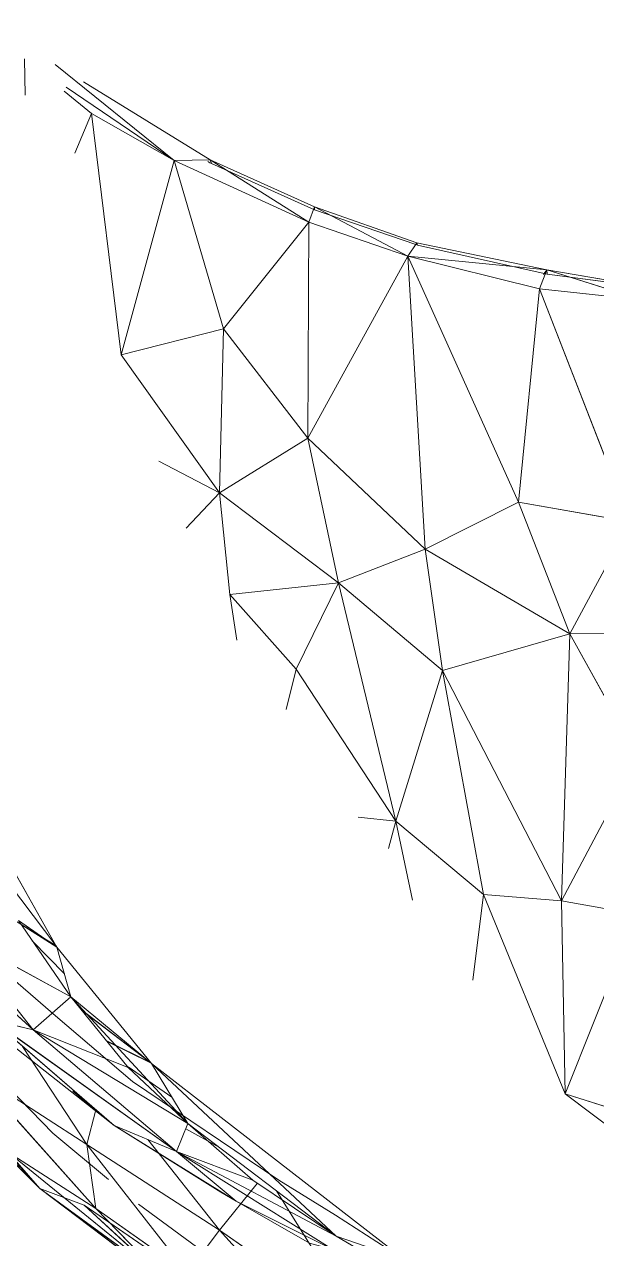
# Model space of a CAD drawing. Header units: inches. Extents: x -1767 to 184, y -1065 to 157.
# Drawn here: x -742.509 to -741.551, y -218.775 to -216.742 of the extents above; entities that cross this region are included whole.
import ezdxf

# ---------------------------------------------------------------- set-up
doc = ezdxf.new("R2010")
doc.units = ezdxf.units.IN
doc.header["$MEASUREMENT"] = 0
for name, color, linetype, lineweight in [('A-DETL-GENF', 92, 'Continuous', 9), ('E-LITE-EQPM', 33, 'Continuous', 9), ('G-IMPT', 8, 'Continuous', 9)]:
    doc.layers.add(name, color=color, linetype=linetype, lineweight=lineweight)

# ---------------------------------------------------------------- blocks, each defined once
blk = doc.blocks.new('flos_pendant16 - flos_pendant - 3D View - _3D__dwg_FLOS_AIM_Pendant_Lamps_dwg-2425-_3D_-5700993-FIRST FLOOR')
at = {"layer": 'G-IMPT'}
for p, q in [((-86.3898, -5.3441), (-86.6857, -4.8195)), ((-86.6784, -4.9624), (-86.3898, -5.3441)), ((-86.3898, -5.3441), (-86.6784, -4.9624)), ((-87.0706, -5.1385), (-86.4795, -5.6746)), ((-86.3898, -5.3441), (-86.5467, -5.248)), ((-86.5372, -5.2457), (-86.331, -5.5454)), ((-86.5372, -5.2457), (-86.3863, -5.35)), ((-86.5372, -5.2457), (-86.331, -5.5454)), ((-86.3863, -5.35), (-86.5264, -5.2614)), ((-86.4795, -5.6746), (-86.7736, -5.3034)), ((-86.331, -5.5454), (-86.7736, -5.3034)), ((-86.3567, -5.4546), (-86.4828, -5.3247)), ((-86.3567, -5.4546), (-86.4828, -5.3247)), ((-86.6774, -5.3721), (-86.3915, -5.6196)), ((-86.3898, -5.3441), (-86.3863, -5.35)), ((-86.3898, -5.3441), (-86.3863, -5.35)), ((-86.0148, -5.8065), (-86.3863, -5.35)), ((-86.331, -5.5454), (-86.3863, -5.35)), ((-86.4795, -5.6746), (-86.331, -5.5454)), ((-86.331, -5.5454), (-86.1056, -5.823)), ((-86.331, -5.5454), (-85.8719, -6.043)), ((-86.331, -5.5454), (-86.0148, -5.8065)), ((-86.0148, -5.8065), (-86.331, -5.5454)), ((-86.0891, -5.878), (-86.3915, -5.6196)), ((-86.0214, -5.8015), (-86.2899, -5.596)), ((-86.2888, -5.5974), (-86.0214, -5.8024)), ((-86.4795, -5.6746), (-86.6417, -5.6361)), ((-86.6417, -5.6361), (-86.1605, -6.0512)), ((-86.6417, -5.6361), (-85.9158, -6.1529)), ((-86.4795, -5.6746), (-86.1056, -5.823)), ((-86.4795, -5.6746), (-85.8719, -6.043)), ((-86.4795, -5.6746), (-85.9158, -6.1529)), ((-86.6252, -5.6856), (-86.1605, -6.0512)), ((-86.6252, -5.6856), (-86.1605, -6.0512)), ((-86.0214, -5.8015), (-86.1905, -5.7184)), ((-86.0214, -5.8033), (-86.1892, -5.72)), ((-85.9342, -5.9398), (-86.1056, -5.8198)), ((-86.1056, -5.8198), (-85.9342, -5.9398)), ((-86.0148, -5.8065), (-85.4668, -6.2319)), ((-85.8719, -6.043), (-86.0148, -5.8065)), ((-85.289, -6.4856), (-86.0148, -5.8065)), ((-86.1056, -5.823), (-85.8719, -6.043)), ((-86.1605, -6.0512), (-86.3229, -5.9161)), ((-86.0891, -5.878), (-85.5144, -6.2657)), ((-86.1605, -6.0512), (-85.7426, -6.3124)), ((-86.1605, -6.0512), (-85.9158, -6.1529)), ((-86.1605, -6.0512), (-85.6822, -6.3482)), ((-85.7426, -6.3124), (-86.1605, -6.0512)), ((-85.8719, -6.043), (-85.9158, -6.1529)), ((-85.8719, -6.043), (-85.6162, -6.2657)), ((-85.8719, -6.043), (-85.289, -6.4856)), ((-85.9158, -6.1529), (-85.6162, -6.2657)), ((-85.9158, -6.1529), (-85.289, -6.4856)), ((-85.9158, -6.1529), (-85.3028, -6.5379)), ((-85.9158, -6.1529), (-85.6822, -6.3482)), ((-85.0196, -6.5791), (-85.4668, -6.2319)), ((-85.6162, -6.2657), (-85.289, -6.4856)), ((-85.2918, -6.4031), (-85.5144, -6.2657)), ((-85.7426, -6.3124), (-85.6822, -6.3482)), ((-85.3935, -6.5131), (-85.6822, -6.3482)), ((-85.3028, -6.5379), (-85.6822, -6.3482)), ((-85.6822, -6.3482), (-85.3935, -6.5131)), ((-85.048, -6.5607), (-85.2918, -6.4031)), ((-85.289, -6.4856), (-84.9701, -6.6726)), ((-85.289, -6.4856), (-85.0196, -6.5791))]:
    blk.add_line(p, q, dxfattribs=at)
at = {"layer": 'G-IMPT', "flags": 128}
for points in [[(-86.0148, -5.8065), (-86.3863, -5.35), (-86.3898, -5.3441), (-86.6857, -4.8195), (-86.8974, -4.2697), (-86.9013, -4.274), (-86.9276, -4.3027)], [(-86.4795, -5.6746), (-87.0706, -5.1385), (-86.6417, -5.6361), (-87.2355, -5.0505)], [(-86.331, -5.5454), (-86.3863, -5.35), (-86.5372, -5.2457)], [(-86.4795, -5.6746), (-86.7736, -5.3034), (-86.331, -5.5454)], [(-86.1056, -5.823), (-86.4795, -5.6746), (-86.331, -5.5454)], [(-86.331, -5.5454), (-86.1056, -5.823), (-85.8719, -6.043)], [(-86.331, -5.5454), (-85.8719, -6.043), (-86.0148, -5.8065), (-85.289, -6.4856), (-85.8719, -6.043)], [(-86.6417, -5.6361), (-86.1605, -6.0512), (-86.3229, -5.9161)], [(-85.3935, -6.5131), (-85.3028, -6.5379), (-85.6822, -6.3482), (-85.9158, -6.1529), (-86.6417, -5.6361)], [(-85.8719, -6.043), (-86.4795, -5.6746), (-86.6417, -5.6361)], [(-85.8719, -6.043), (-85.9158, -6.1529), (-86.4795, -5.6746)], [(-86.0148, -5.8065), (-85.4668, -6.2319), (-85.0196, -6.5791), (-84.4065, -6.8458), (-83.8429, -7.0107), (-83.4505, -7.0754), (-83.359, -7.0905)], [(-85.7426, -6.3124), (-85.6822, -6.3482), (-86.1605, -6.0512), (-85.9158, -6.1529), (-85.3028, -6.5379)], [(-85.8719, -6.043), (-85.6162, -6.2657), (-85.289, -6.4856), (-84.9701, -6.6726), (-84.6237, -6.832), (-84.258, -6.9695), (-83.8209, -7.085), (-83.3315, -7.1702)], [(-85.289, -6.4856), (-85.9158, -6.1529), (-85.6162, -6.2657)], [(-85.289, -6.4856), (-85.0196, -6.5791), (-84.9701, -6.6726), (-84.258, -6.9695), (-84.4065, -6.8458), (-84.9701, -6.6726)]]:
    blk.add_lwpolyline(points, dxfattribs=at)
blk = doc.blocks.new('flos_pendant16 - flos_pendant - 3D View - _3D__dwg-5700992-FIRST FLOOR')
at = {"xscale": 0.426201584994806, "yscale": 0.426201584994806, "zscale": 0.426201584994806}
blk.add_blockref('flos_pendant16 - flos_pendant - 3D View - _3D__dwg_FLOS_AIM_Pendant_Lamps_dwg-2425-_3D_-5700993-FIRST FLOOR', (0.7054, -0.3763), dxfattribs=at)
blk = doc.blocks.new('flos_pendant16 - flos_pendant16 2-5682999-FIRST FLOOR')
blk.add_blockref('flos_pendant16 - flos_pendant - 3D View - _3D__dwg-5700992-FIRST FLOOR', (0, 0))
blk = doc.blocks.new('flos_pendant16 - flos_pendant - 3D View - _3D__dwg_FLOS_AIM_Pendant_Lamps_dwg-2425-_3D_-V18-FIRST FLOOR')
at = {"layer": 'G-IMPT'}
for p, q in [((-79.0893, 4.4979), (-79.4632, 4.9982)), ((-79.4632, 4.9982), (-79.0893, 4.4979)), ((-79.3265, 4.365), (-79.6144, 4.9433)), ((-79.0893, 4.4979), (-79.6144, 4.9433)), ((-78.9299, 4.7508), (-78.402, 4.2669)), ((-78.9299, 4.7508), (-78.5697, 4.3494)), ((-78.9464, 4.6518), (-79.0893, 4.4979)), ((-78.9464, 4.6518), (-79.0893, 4.4979)), ((-78.9464, 4.6518), (-78.6027, 4.113)), ((-78.9464, 4.6518), (-78.6137, 4.3659)), ((-78.6027, 4.113), (-78.9464, 4.6518)), ((-78.9332, 4.6547), (-78.5697, 4.3494)), ((-78.8584, 4.6711), (-78.6137, 4.3659)), ((-78.8584, 4.6711), (-78.402, 4.2669)), ((-78.8584, 4.6711), (-78.292, 4.113)), ((-78.7814, 4.3659), (-79.0563, 4.6106)), ((-79.2541, 4.3286), (-79.0893, 4.4979)), ((-79.0893, 4.4979), (-79.2541, 4.3286)), ((-78.6027, 4.113), (-79.0893, 4.4979)), ((-79.0893, 4.4979), (-78.8428, 4.1163)), ((-79.0893, 4.4979), (-78.6027, 4.113)), ((-80.8874, 4.4566), (-80.4915, 4.0937)), ((-80.4915, 4.0937), (-81.2393, 4.4126)), ((-78.6027, 4.113), (-78.6137, 4.3659)), ((-78.6137, 4.3659), (-78.1848, 3.783)), ((-78.6137, 4.3659), (-78.292, 4.113)), ((-78.6137, 4.3659), (-78.6027, 4.113)), ((-78.402, 4.2669), (-78.5697, 4.3494)), ((-78.4735, 4.0552), (-78.6738, 4.2573)), ((-77.9676, 3.7446), (-78.402, 4.2669)), ((-78.2866, 4.1124), (-78.402, 4.2669)), ((-78.402, 4.2669), (-78.292, 4.113)), ((-79.1195, 4.1741), (-78.9947, 4.0881)), ((-79.1195, 4.1741), (-78.9947, 4.0881)), ((-78.6027, 4.113), (-78.6506, 3.9801)), ((-78.6506, 3.9801), (-78.6027, 4.113)), ((-78.6027, 4.113), (-78.1848, 3.783)), ((-78.6027, 4.113), (-78.3878, 3.7054)), ((-78.6027, 4.113), (-78.1848, 3.783)), ((-78.3878, 3.7054), (-78.6027, 4.113)), ((-80.4915, 4.0937), (-80.8379, 3.4174)), ((-80.8379, 3.4174), (-80.4915, 4.0937)), ((-80.5492, 3.3377), (-80.4915, 4.0937)), ((-80.2468, 3.2827), (-80.4915, 4.0937)), ((-80.2468, 3.2827), (-80.4915, 4.0937)), ((-78.4735, 4.0552), (-78.0803, 3.5659)), ((-80.1727, 3.6144), (-80.2468, 3.2827)), ((-80.5492, 3.3377), (-80.8379, 3.4174)), ((-80.5492, 3.3377), (-80.8379, 3.4174)), ((-80.5492, 3.3377), (-80.9011, 2.8015)), ((-80.9011, 2.8015), (-80.5492, 3.3377)), ((-80.5492, 3.3377), (-80.6812, 2.2957)), ((-80.2468, 3.2827), (-80.5492, 3.3377)), ((-80.1698, 2.3919), (-80.5492, 3.3377)), ((-79.9306, 2.9638), (-80.2468, 3.2827)), ((-80.2468, 3.2827), (-80.1698, 2.3919)), ((-80.2468, 3.2827), (-80.1698, 2.3919)), ((-79.9306, 2.9638), (-79.967, 3.2788)), ((-79.8927, 3.0679), (-79.9306, 2.9638)), ((-79.9306, 2.9638), (-80.1698, 2.3919)), ((-79.9306, 2.9638), (-80.1698, 2.3919)), ((-79.7851, 2.9344), (-79.9306, 2.9638)), ((-79.5979, 2.3314), (-79.9306, 2.9638)), ((-79.9306, 2.9638), (-79.7959, 2.0097)), ((-79.7851, 2.9344), (-79.9306, 2.9638)), ((-79.9306, 2.9638), (-79.7959, 2.0097)), ((-80.6812, 2.2957), (-80.9011, 2.8015)), ((-79.544, 2.486), (-79.5979, 2.3314)), ((-79.5979, 2.3314), (-79.544, 2.486)), ((-80.1698, 2.3919), (-80.6812, 2.2957)), ((-79.7959, 2.0097), (-80.1698, 2.3919)), ((-80.1698, 2.3919), (-80.1478, 1.9108)), ((-80.1698, 2.3919), (-79.7959, 2.0097)), ((-80.6812, 2.2957), (-81.3602, 2.3562)), ((-80.6812, 2.2957), (-80.9588, 1.8805)), ((-80.6812, 2.2957), (-80.9588, 1.8805)), ((-80.1478, 1.9108), (-80.6812, 2.2957)), ((-80.53, 1.7623), (-80.6812, 2.2957)), ((-79.5979, 2.3314), (-79.7959, 2.0097)), ((-79.367, 2.0152), (-79.5979, 2.3314)), ((-79.367, 2.0152), (-79.5979, 2.3314)), ((-79.367, 2.0152), (-79.377, 2.1965)), ((-79.377, 2.1965), (-79.367, 2.0152)), ((-79.7959, 2.0097), (-80.1478, 1.9108)), ((-79.7959, 2.0097), (-80.1478, 1.9108)), ((-79.367, 2.0152), (-79.7959, 2.0097)), ((-79.367, 2.0152), (-79.7959, 2.0097)), ((-79.3643, 1.6138), (-79.7959, 2.0097)), ((-79.7299, 1.4324), (-79.7959, 2.0097)), ((-79.7959, 2.0097), (-79.7299, 1.4324)), ((-79.3643, 1.6138), (-79.367, 2.0152)), ((-79.3643, 1.6138), (-79.367, 2.0152)), ((-80.1478, 1.9108), (-80.53, 1.7623)), ((-80.189, 0.7588), (-80.1478, 1.9108)), ((-79.7299, 1.4324), (-80.1478, 1.9108)), ((-80.6922, 0.9348), (-80.9588, 1.8805)), ((-80.53, 1.7623), (-80.9588, 1.8805)), ((-80.6922, 0.9348), (-80.53, 1.7623)), ((-80.189, 0.7588), (-80.53, 1.7623)), ((-79.2217, 1.7398), (-79.3643, 1.6138)), ((-79.3643, 1.6138), (-79.7299, 1.4324)), ((-79.7299, 1.4324), (-79.3643, 1.6138)), ((-79.3643, 1.6138), (-79.4412, 0.9733)), ((-79.4412, 0.9733), (-79.3643, 1.6138)), ((-79.1394, 1.4666), (-79.3643, 1.6138)), ((-79.3643, 1.6138), (-79.0316, 1.0365)), ((-79.3643, 1.6138), (-79.0316, 1.0365)), ((-79.7299, 1.4324), (-80.189, 0.7588)), ((-79.7299, 1.4324), (-79.8151, 0.5884)), ((-79.7299, 1.4324), (-79.4412, 0.9733)), ((-79.4412, 0.9733), (-79.7299, 1.4324)), ((-80.6922, 0.9348), (-81.0881, 1.0172)), ((-81.0881, 1.0172), (-80.7279, 0.8633)), ((-79.4412, 0.9733), (-79.0316, 1.0365)), ((-79.0316, 1.0365), (-79.4412, 0.9733)), ((-79.312, 0.2969), (-79.0316, 1.0365)), ((-79.0068, 0.0825), (-79.0316, 1.0365)), ((-81.1405, 0.9763), (-80.7274, 0.8809)), ((-80.7279, 0.8633), (-81.1405, 0.9763)), ((-81.1405, 0.9763), (-80.7274, 0.8809)), ((-79.8151, 0.5884), (-79.4412, 0.9733)), ((-79.4412, 0.9733), (-79.312, 0.2969)), ((-80.6922, 0.9348), (-80.7279, 0.8633)), ((-80.189, 0.7588), (-80.6922, 0.9348)), ((-80.7279, 0.8633), (-80.7274, 0.8809)), ((-80.7279, 0.8633), (-80.7164, 0.8775)), ((-80.2303, 0.7093), (-80.7279, 0.8633)), ((-80.189, 0.7588), (-80.7279, 0.8633)), ((-80.189, 0.7588), (-80.7279, 0.8633)), ((-80.7274, 0.8809), (-80.7164, 0.8775)), ((-80.7164, 0.8775), (-80.7136, 0.8808)), ((-80.7164, 0.8775), (-80.2318, 0.7185)), ((-80.7164, 0.8775), (-80.2318, 0.7185)), ((-80.2303, 0.7093), (-80.2318, 0.7185)), ((-80.2318, 0.7185), (-80.2257, 0.7159)), ((-80.2318, 0.7185), (-80.2303, 0.7093)), ((-80.189, 0.7588), (-80.2303, 0.7093)), ((-80.2303, 0.7093), (-80.2257, 0.7159)), ((-80.2257, 0.7159), (-79.8417, 0.5423)), ((-80.2257, 0.7159), (-79.8417, 0.5423)), ((-79.8151, 0.5884), (-80.189, 0.7588)), ((-80.189, 0.7588), (-79.8426, 0.5306)), ((-79.8151, 0.5884), (-80.189, 0.7588)), ((-79.8426, 0.5306), (-80.2303, 0.7093)), ((-79.8151, 0.5884), (-79.8426, 0.5306)), ((-79.8151, 0.5884), (-79.312, 0.2969)), ((-79.8151, 0.5884), (-79.4522, 0.3079)), ((-79.312, 0.2969), (-79.8151, 0.5884)), ((-79.8151, 0.5884), (-79.4522, 0.3079)), ((-79.8426, 0.5306), (-79.8417, 0.5423)), ((-79.8417, 0.5423), (-79.8426, 0.5306)), ((-79.8426, 0.5306), (-79.4522, 0.3079)), ((-79.8417, 0.5423), (-79.4568, 0.3229)), ((-79.8417, 0.5423), (-79.4568, 0.3229)), ((-79.4522, 0.3079), (-79.4568, 0.3229)), ((-79.4568, 0.3229), (-79.4503, 0.3191)), ((-79.4568, 0.3229), (-79.4522, 0.3079)), ((-79.4522, 0.3079), (-78.9866, -0.0452)), ((-79.312, 0.2969), (-79.4522, 0.3079)), ((-79.312, 0.2969), (-79.4522, 0.3079)), ((-79.4503, 0.3191), (-79.4428, 0.3135)), ((-78.917, -0.0306), (-79.312, 0.2969)), ((-79.0068, 0.0825), (-79.312, 0.2969)), ((-79.312, 0.2969), (-78.8831, -0.1237)), ((-79.0068, 0.0825), (-79.312, 0.2969)), ((-78.8831, -0.1237), (-79.312, 0.2969)), ((-78.9264, 0.2311), (-79.0068, 0.0825)), ((-78.9072, -0.016), (-79.0068, 0.0825)), ((-78.9072, -0.016), (-79.0068, 0.0825)), ((-78.7537, -0.014), (-78.7649, -0.1567)), ((-78.7537, -0.014), (-78.7649, -0.1567))]:
    blk.add_line(p, q, dxfattribs=at)
at = {"layer": 'G-IMPT', "flags": 128}
for points in [[(-80.2165, 5.5371), (-80.0323, 5.5014), (-79.8866, 5.4299), (-79.4412, 5.1385), (-79.5759, 5.1632), (-78.9464, 4.6518), (-78.6137, 4.3659)], [(-79.4632, 4.9982), (-79.5759, 5.1632), (-78.8584, 4.6711), (-78.292, 4.113), (-78.0171, 3.7473)], [(-78.6137, 4.3659), (-78.8584, 4.6711), (-79.4412, 5.1385), (-79.1773, 4.9625)], [(-80.8379, 3.4174), (-81.2393, 4.4126), (-80.8874, 4.4566), (-80.4915, 4.0937), (-81.2393, 4.4126), (-81.4427, 4.9213), (-80.8874, 4.4566)], [(-79.8939, 4.8023), (-79.6144, 4.9433), (-79.3265, 4.365)], [(-78.8428, 4.1163), (-79.0893, 4.4979), (-79.6144, 4.9433)], [(-77.9676, 3.7446), (-78.402, 4.2669), (-78.9299, 4.7508), (-78.5697, 4.3494), (-78.9332, 4.6547)], [(-78.292, 4.113), (-78.402, 4.2669), (-78.8584, 4.6711), (-78.9464, 4.6518)], [(-78.0171, 3.7473), (-77.6542, 3.2689), (-77.9676, 3.7446), (-78.292, 4.113), (-78.6137, 4.3659), (-78.1848, 3.783)], [(-78.5697, 4.3494), (-78.402, 4.2669), (-78.2866, 4.1124)], [(-80.1478, 1.9108), (-80.6812, 2.2957), (-80.5492, 3.3377), (-80.4915, 4.0937)], [(-80.1727, 3.6144), (-80.2468, 3.2827), (-79.9306, 2.9638), (-79.5979, 2.3314)], [(-80.53, 1.7623), (-80.6812, 2.2957), (-81.3602, 2.3562), (-80.9011, 2.8015), (-81.4207, 3.3542)], [(-80.1698, 2.3919), (-80.5492, 3.3377), (-80.2468, 3.2827)], [(-79.967, 3.2788), (-79.9306, 2.9638), (-79.8927, 3.0679)], [(-80.1698, 2.3919), (-80.6812, 2.2957), (-80.9011, 2.8015)], [(-79.7299, 1.4324), (-80.1478, 1.9108), (-80.1698, 2.3919)], [(-79.5979, 2.3314), (-79.7959, 2.0097), (-79.3643, 1.6138)], [(-81.3492, 1.9218), (-81.0881, 1.0172), (-80.9588, 1.8805), (-80.6922, 0.9348)], [(-80.9588, 1.8805), (-80.53, 1.7623), (-80.1478, 1.9108)], [(-80.1478, 1.9108), (-80.189, 0.7588), (-79.8426, 0.5306), (-79.8151, 0.5884), (-79.4412, 0.9733)], [(-80.7136, 0.8808), (-80.7164, 0.8775), (-80.7279, 0.8633), (-80.6922, 0.9348), (-80.53, 1.7623)], [(-80.53, 1.7623), (-80.189, 0.7588), (-79.7299, 1.4324), (-79.8151, 0.5884)], [(-79.2217, 1.7398), (-79.3643, 1.6138), (-79.1394, 1.4666)], [(-80.189, 0.7588), (-80.6922, 0.9348), (-81.0881, 1.0172), (-81.5609, 1.0777)], [(-81.1405, 0.9763), (-81.0881, 1.0172), (-80.7279, 0.8633), (-80.7274, 0.8809)], [(-79.312, 0.2969), (-79.0316, 1.0365), (-79.0068, 0.0825), (-78.9264, 0.2311)], [(-81.1405, 0.9763), (-80.7274, 0.8809), (-80.7164, 0.8775), (-80.2318, 0.7185), (-80.2257, 0.7159), (-79.8417, 0.5423)], [(-81.1405, 0.9763), (-80.7279, 0.8633), (-80.2303, 0.7093), (-79.8426, 0.5306), (-79.4522, 0.3079), (-78.9866, -0.0452)], [(-79.4412, 0.9733), (-79.312, 0.2969), (-78.917, -0.0306)], [(-80.2257, 0.7159), (-80.2303, 0.7093), (-80.189, 0.7588)], [(-79.8417, 0.5423), (-79.4568, 0.3229), (-79.4503, 0.3191), (-79.4428, 0.3135)]]:
    blk.add_lwpolyline(points, dxfattribs=at)
blk = doc.blocks.new('flos_pendant16 - flos_pendant - 3D View - _3D__dwg-V19-FIRST FLOOR')
at = {"xscale": 0.426201584994806, "yscale": 0.426201584994806, "zscale": 0.426201584994806}
blk.add_blockref('flos_pendant16 - flos_pendant - 3D View - _3D__dwg_FLOS_AIM_Pendant_Lamps_dwg-2425-_3D_-V18-FIRST FLOOR', (0.7054, -0.3763), dxfattribs=at)
blk = doc.blocks.new('flos_pendant16 - flos_pendant16 2-V20-FIRST FLOOR')
blk.add_blockref('flos_pendant16 - flos_pendant - 3D View - _3D__dwg-V19-FIRST FLOOR', (0, 0))

msp = doc.modelspace()

# ---------------------------------------------------------------- hatches: boundary and pattern name
at = {"layer": 'A-DETL-GENF'}
h = msp.add_hatch(dxfattribs=at)
h.set_pattern_fill('FP1_12', style=0, pattern_type=2)
h.set_pattern_definition([(0, (0, 0), (0, 6), [])])
h.paths.add_polyline_path([(-850.187, -314.9479), (-830.0626, -314.9479), (-830.0626, -299.7935), (-556.7791, -299.7935), (-556.7791, -106.8365), (-967.9152, -51.6245), (-967.9152, -314.9479), (-962.3651, -314.9479), (-962.3651, -308.8001), (-932.3651, -308.8001), (-932.3651, -314.9479), (-853.937, -314.9479)], flags=0)
h.paths.add_polyline_path([(-751.7044, -218.2571), (-751.7044, -218.257), (-751.6517, -218.2502)], flags=0)
h.paths.add_polyline_path([(-801.0716, -213.4245), (-801.0716, -213.4244), (-801.0102, -213.4245)], flags=0)

# ---------------------------------------------------------------- block references
at = {"layer": 'E-LITE-EQPM', "rotation": 185.4644837373745}
msp.add_blockref('flos_pendant16 - flos_pendant16 2-V20-FIRST FLOOR', (-775.181, -220.3702), dxfattribs=at)
at = {"layer": 'E-LITE-EQPM'}
msp.add_blockref('flos_pendant16 - flos_pendant16 2-5682999-FIRST FLOOR', (-706.3416, -215.6305), dxfattribs=at)

doc.saveas('drawing.dxf')
